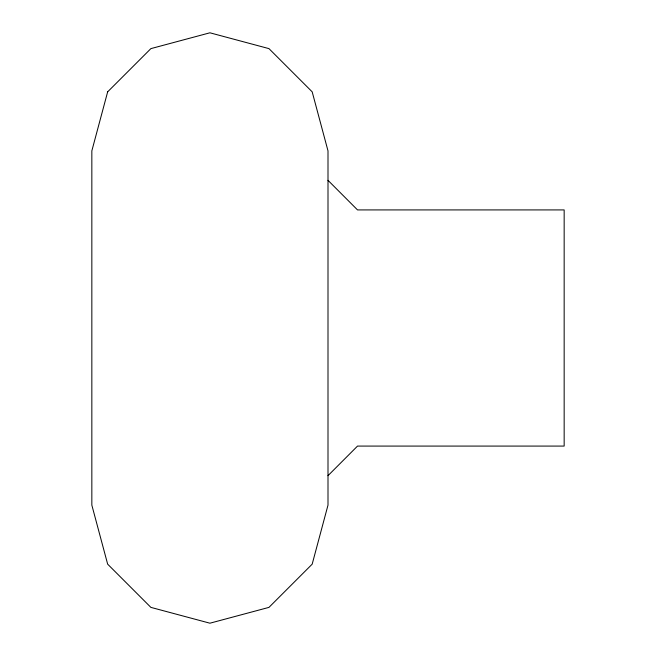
<?xml version="1.0" encoding="UTF-8"?>
<svg xmlns="http://www.w3.org/2000/svg" width="656" height="656" viewBox="0 0 656 656"><rect width="100%" height="100%" fill="white"/><g stroke="black" fill="none" stroke-linecap="round" stroke-linejoin="round"><path stroke-width="0.98" d="M328 475.666L357.52 446.08L564.16 446.08L564.16 209.92L357.52 209.92L328 180.334M107.658 91.84L91.84 150.88L91.84 505.12L107.658 564.16L150.88 607.382L209.92 623.2L268.96 607.382L312.182 564.16L328 505.12L328 150.88L312.182 91.84L268.96 48.618L209.92 32.8L150.88 48.618L107.658 91.84"/></g></svg>
